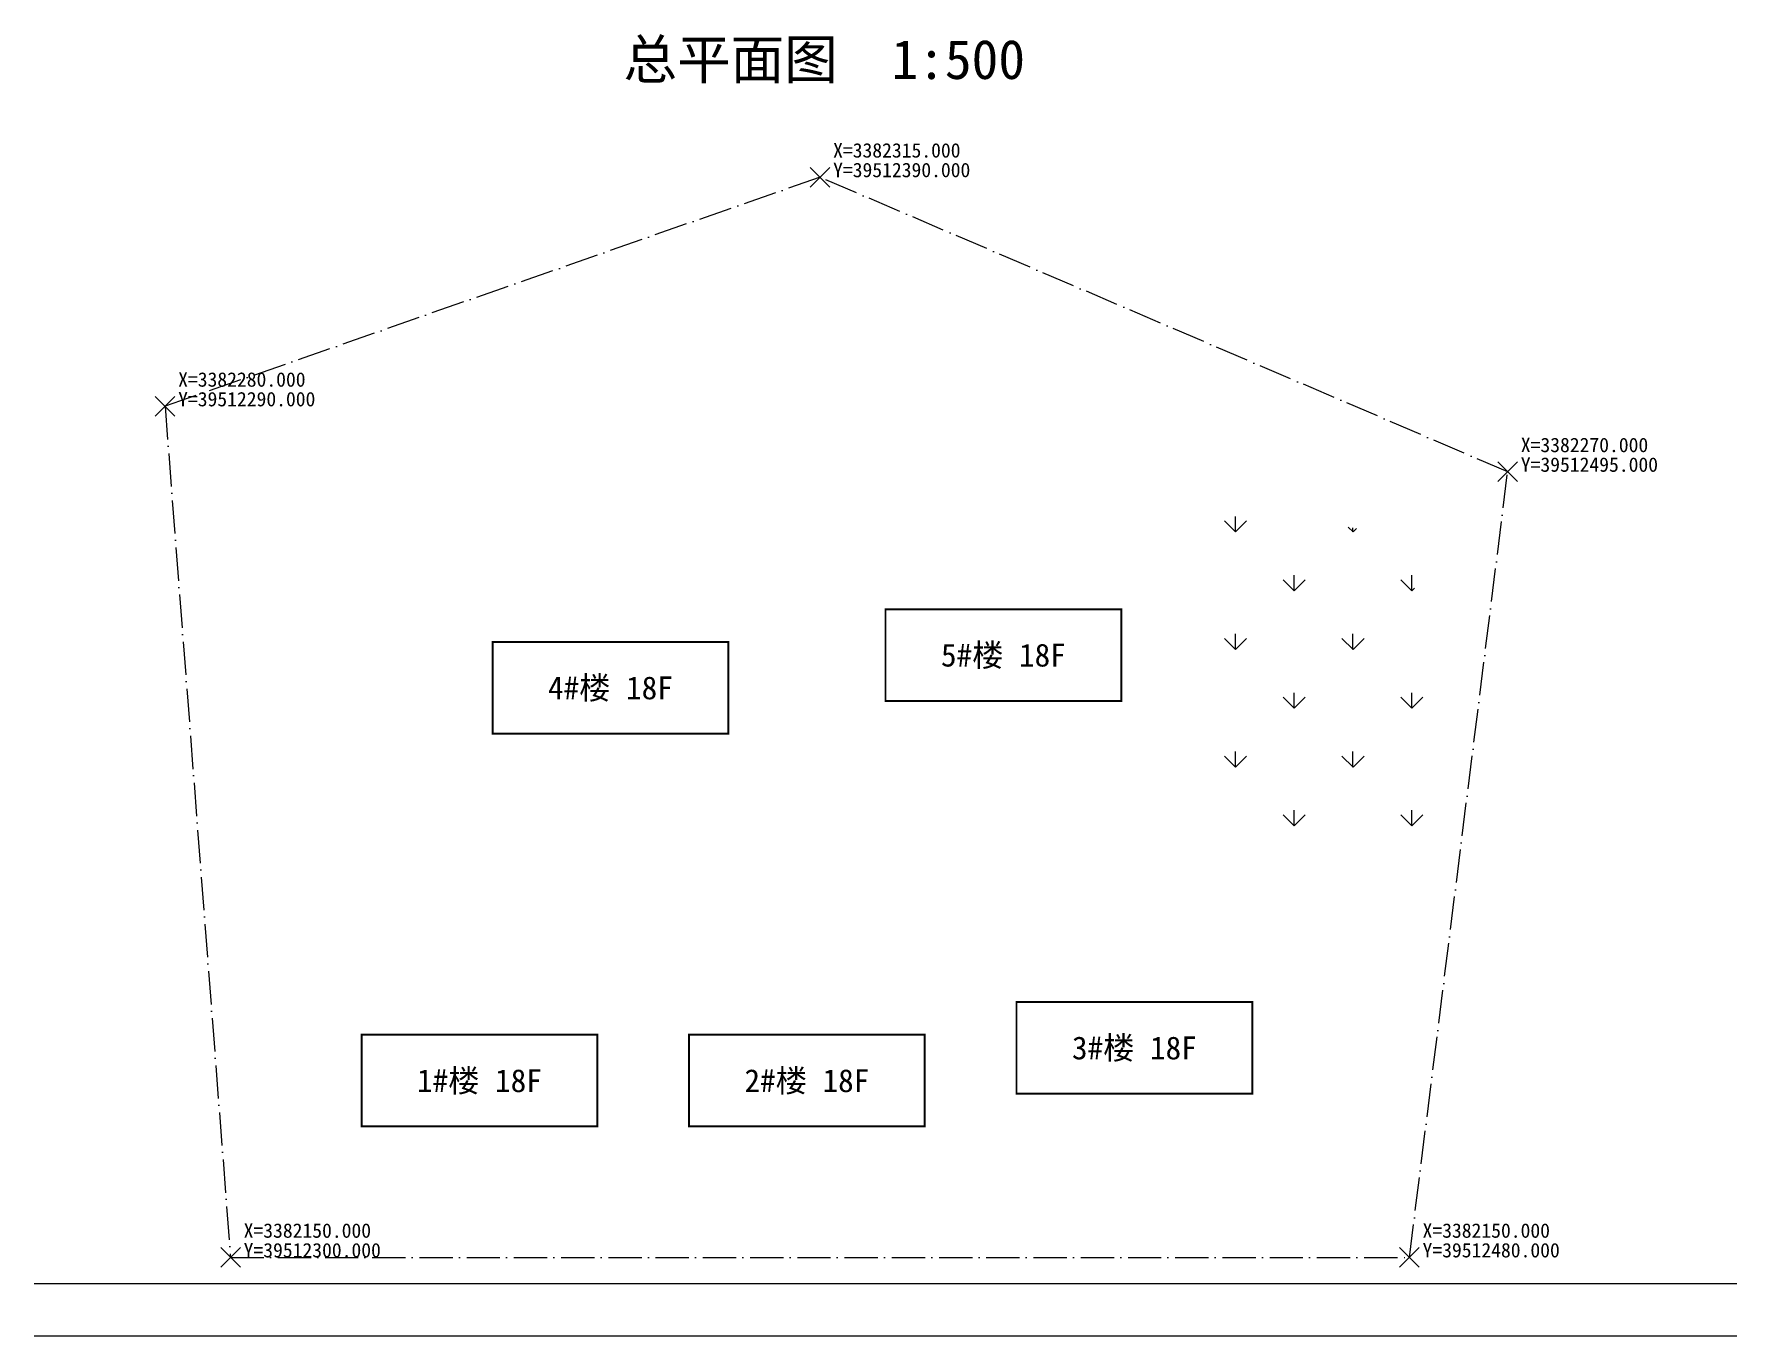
# Model space of a CAD drawing. Header units: metres. Extents: x 39512270 to 39512530, y 3382138 to 3382337.
import ezdxf
from ezdxf.enums import TextEntityAlignment as Align

# ---------------------------------------------------------------- set-up
doc = ezdxf.new("R2010")
doc.units = ezdxf.units.M
doc.header["$PDMODE"] = 3
doc.header["$PDSIZE"] = 1.5
doc.linetypes.add('DASHDOT', pattern=[3.556, 2.54, -0.508, 0, -0.508])
for name, color, linetype in [('坐标', 2, 'Continuous'), ('建筑', 7, 'Continuous'), ('红线', 1, 'DASHDOT'), ('绿化', 3, 'Continuous'), ('道路', 8, 'Continuous')]:
    doc.layers.add(name, color=color, linetype=linetype)
doc.styles.add('中文', font='simsun.ttc', dxfattribs={"width": 0.8})

msp = doc.modelspace()

# ---------------------------------------------------------------- hatches: boundary and pattern name
at = {"layer": '绿化'}
h = msp.add_hatch(dxfattribs=at)
h.set_pattern_fill('GRASS', scale=0.5)
h.paths.add_polyline_path([(39512450, 3382210), (39512485, 3382210), (39512480, 3382260), (39512450, 3382265)])

# ---------------------------------------------------------------- linework, layer by layer
at = {"layer": '坐标'}
for p in [(39512390, 3382315), (39512290, 3382280), (39512495, 3382270), (39512300, 3382150), (39512480, 3382150)]:
    msp.add_point(p, dxfattribs=at)
at = {"layer": '建筑', "const_width": 0.3}
for points in [[(39512400, 3382235), (39512436, 3382235), (39512436, 3382249), (39512400, 3382249)], [(39512340, 3382230), (39512376, 3382230), (39512376, 3382244), (39512340, 3382244)], [(39512420, 3382175), (39512456, 3382175), (39512456, 3382189), (39512420, 3382189)], [(39512320, 3382170), (39512356, 3382170), (39512356, 3382184), (39512320, 3382184)], [(39512370, 3382170), (39512406, 3382170), (39512406, 3382184), (39512370, 3382184)]]:
    msp.add_lwpolyline(points, close=True, dxfattribs=at)
at = {"layer": '红线', "ltscale": 2}
msp.add_lwpolyline([(39512300, 3382150), (39512480, 3382150), (39512495, 3382270), (39512390, 3382315), (39512290, 3382280)], close=True, dxfattribs=at)
at = {"layer": '道路'}
for p, q in [((39512270, 3382146), (39512530, 3382146)), ((39512270, 3382138), (39512530, 3382138))]:
    msp.add_line(p, q, dxfattribs=at)

# ---------------------------------------------------------------- texts
at = {"layer": '坐标', "style": '中文'}
msp.add_text('总平面图  1:500', height=6, dxfattribs=at).set_placement((39512360, 3382330))
at = {"layer": '坐标'}
for s, p in [('X=3382315.000', (39512392, 3382318)), ('Y=39512390.000', (39512392, 3382315)), ('X=3382280.000', (39512292, 3382283)), ('Y=39512290.000', (39512292, 3382280)), ('X=3382270.000', (39512497, 3382273)), ('Y=39512495.000', (39512497, 3382270)), ('X=3382150.000', (39512302, 3382153)), ('X=3382150.000', (39512482, 3382153)), ('Y=39512300.000', (39512302, 3382150)), ('Y=39512480.000', (39512482, 3382150))]:
    msp.add_text(s, height=2.2, dxfattribs=at).set_placement(p)
at = {"layer": '建筑', "style": '中文'}
for s, p in [('5#楼 18F', (39512418, 3382242)), ('4#楼 18F', (39512358, 3382237)), ('3#楼 18F', (39512438, 3382182)), ('1#楼 18F', (39512338, 3382177)), ('2#楼 18F', (39512388, 3382177))]:
    msp.add_text(s, height=3.5, dxfattribs=at).set_placement(p, align=Align.MIDDLE_CENTER)

doc.saveas('drawing.dxf')
